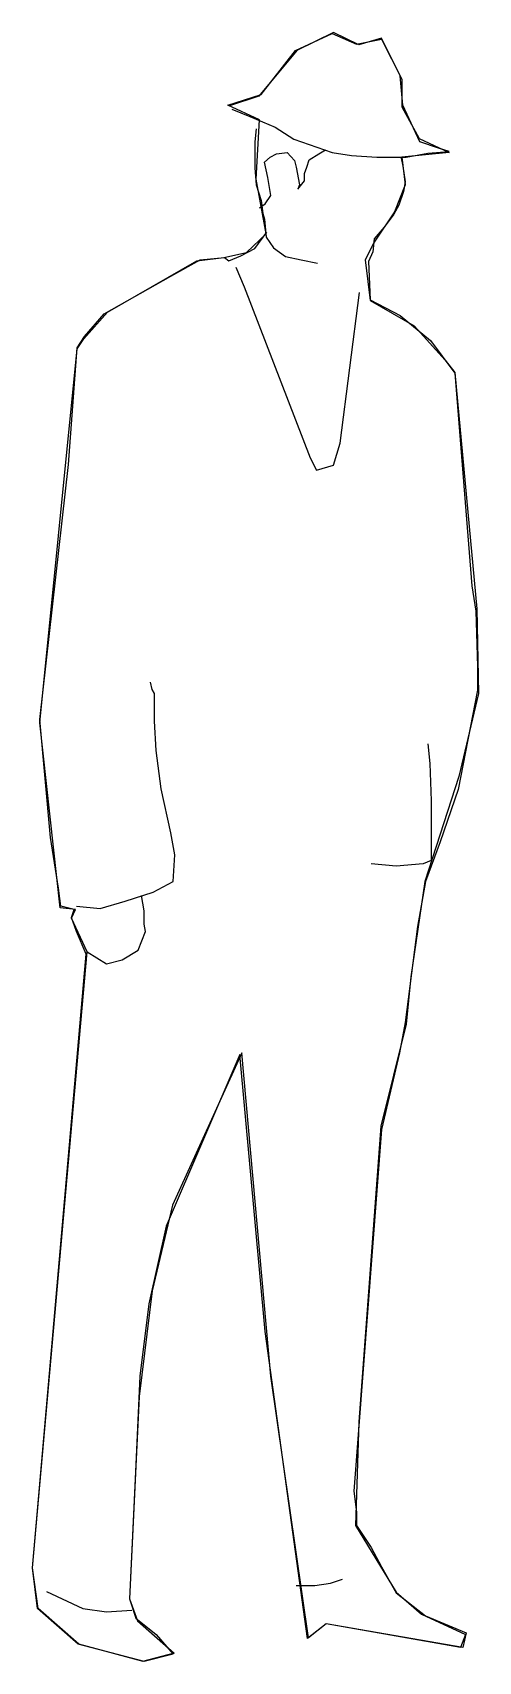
# Model space of a CAD drawing. Extents: x 11044 to 11521, y 15578 to 17317.
import ezdxf

# ---------------------------------------------------------------- set-up
doc = ezdxf.new("R2010")
doc.units = 0
doc.header["$LTSCALE"] = 1270
doc.header["$MEASUREMENT"] = 0
doc.layers.get('0').update_dxf_attribs({"linetype": 'CONTINUOUS'})

msp = doc.modelspace()

# ---------------------------------------------------------------- linework, layer by layer
at = {"linetype": 'CONTINUOUS'}
for p, q in [((11325.3, 17298.2), (11364.5, 17316.5)), ((11366.2, 17317.3), (11327, 17298.2)), ((11364.5, 17316.5), (11390.6, 17305.1)), ((11393.2, 17304.3), (11366.2, 17317.3)), ((11390.6, 17305.1), (11417.5, 17310.4)), ((11417.5, 17311.2), (11393.2, 17304.3)), ((11437.5, 17271.2), (11417.5, 17311.2)), ((11417.5, 17310.4), (11439.3, 17267.7)), ((11327, 17298.2), (11286.2, 17249.5)), ((11288.8, 17251.2), (11325.3, 17298.2)), ((11440.1, 17239.9), (11437.5, 17271.2)), ((11439.3, 17267.7), (11439.3, 17238.2)), ((11253.1, 17239.9), (11288.8, 17251.2)), ((11287, 17224.2), (11253.1, 17239.9)), ((11286.2, 17249.5), (11254.8, 17239)), ((11257.4, 17235.5), (11276.6, 17227.7)), ((11439.3, 17238.2), (11457.5, 17204.2)), ((11458.4, 17200.7), (11440.1, 17239.9)), ((11276.6, 17227.7), (11303.6, 17216.4)), ((11283.5, 17160.7), (11287, 17224.2)), ((11283.5, 17214.7), (11281.8, 17200.7)), ((11281.8, 17200.7), (11281.8, 17188.6)), ((11303.6, 17216.4), (11323.6, 17203.4)), ((11323.6, 17203.4), (11364.5, 17189.4)), ((11457.5, 17204.2), (11489.7, 17189.4)), ((11478.4, 17193.8), (11458.4, 17200.7)), ((11281.8, 17188.6), (11281.8, 17172.9)), ((11292.2, 17179), (11298.3, 17184.2)), ((11298.3, 17184.2), (11305.3, 17187.7)), ((11305.3, 17187.7), (11316.6, 17189.4)), ((11316.6, 17189.4), (11324.4, 17180.7)), ((11340.1, 17181.6), (11350.5, 17187.7)), ((11350.5, 17187.7), (11357.5, 17192)), ((11364.5, 17189.4), (11385.3, 17186)), ((11385.3, 17186), (11412.3, 17184.2)), ((11412.3, 17184.2), (11443.6, 17184.2)), ((11438.4, 17183.3), (11440.1, 17174.6)), ((11489.7, 17189.4), (11439.3, 17184.2)), ((11439.3, 17184.2), (11442.8, 17154.6)), ((11443.6, 17184.2), (11467.1, 17188.6)), ((11467.1, 17188.6), (11489.7, 17190.3)), ((11489.7, 17190.3), (11478.4, 17193.8)), ((11281.8, 17172.9), (11283.5, 17154.6)), ((11295.7, 17162.5), (11292.2, 17179)), ((11324.4, 17180.7), (11326.2, 17173.8)), ((11326.2, 17173.8), (11329.7, 17154.6)), ((11334.9, 17166.8), (11337.5, 17173.8)), ((11334.9, 17159), (11334.9, 17166.8)), ((11337.5, 17173.8), (11340.1, 17181.6)), ((11440.1, 17174.6), (11442.8, 17158.1)), ((11294, 17102.4), (11283.5, 17160.7)), ((11283.5, 17154.6), (11288.8, 17138.1)), ((11299.2, 17143.3), (11295.7, 17162.5)), ((11327.9, 17150.3), (11334.9, 17159)), ((11329.7, 17154.6), (11327.9, 17150.3)), ((11442.8, 17154.6), (11431.4, 17125.9)), ((11442.8, 17158.1), (11441, 17147.7)), ((11287, 17130.3), (11293.1, 17134.6)), ((11288.8, 17138.1), (11290.5, 17124.2)), ((11293.1, 17134.6), (11299.2, 17143.3)), ((11435.8, 17132.9), (11430.6, 17123.3)), ((11441, 17147.7), (11435.8, 17132.9)), ((11290.5, 17124.2), (11292.2, 17118.1)), ((11292.2, 17118.1), (11294, 17099)), ((11431.4, 17125.9), (11409.7, 17093.7)), ((11430.6, 17123.3), (11420.1, 17109.4)), ((11273.1, 17082.4), (11294, 17102.4)), ((11281.8, 17086.8), (11294.9, 17104.2)), ((11294, 17099), (11301.8, 17087.6)), ((11409.7, 17097.2), (11408, 17083.3)), ((11420.1, 17109.4), (11409.7, 17097.2)), ((11248.7, 17077.2), (11273.1, 17082.4)), ((11254, 17073.7), (11267, 17078.9)), ((11267, 17078.9), (11281.8, 17086.8)), ((11301.8, 17087.6), (11314.9, 17078.1)), ((11409.7, 17093.7), (11400.1, 17074.6)), ((11408, 17083.3), (11403.6, 17072.9)), ((11124.3, 17018.9), (11220, 17073.7)), ((11192.2, 17057.2), (11223.5, 17074.6)), ((11220, 17073.7), (11248.7, 17077.2)), ((11223.5, 17074.6), (11249.6, 17077.2)), ((11249.6, 17077.2), (11254, 17073.7)), ((11261.8, 17066.8), (11270.5, 17045.9)), ((11314.9, 17078.1), (11331.4, 17074.6)), ((11331.4, 17074.6), (11348.8, 17071.1)), ((11400.1, 17074.6), (11405.3, 17031.1)), ((11403.6, 17072.9), (11405.3, 17032)), ((11120.9, 17017.2), (11192.2, 17057.2)), ((11270.5, 17045.9), (11341, 16863.2)), ((11373.2, 16878.8), (11394, 17039.8)), ((11405.3, 17032), (11437.5, 17015.4)), ((11405.3, 17031.1), (11452.3, 17004.1)), ((11099.1, 16990.2), (11124.3, 17018.9)), ((11100, 16992.8), (11120.9, 17017.2)), ((11437.5, 17015.4), (11469.7, 16988.5)), ((11092.1, 16980.6), (11100, 16992.8)), ((11452.3, 17004.1), (11485.4, 16967.6)), ((11052.1, 16580.4), (11092.1, 16979.8)), ((11082.6, 16856.2), (11092.1, 16980.6)), ((11092.1, 16979.8), (11099.1, 16990.2)), ((11469.7, 16988.5), (11495.8, 16953.7)), ((11485.4, 16967.6), (11495.8, 16954.5)), ((11495.8, 16954.5), (11519.3, 16702.2)), ((11495.8, 16953.7), (11514.1, 16726.6)), ((11366.2, 16855.4), (11373.2, 16878.8)), ((11052.1, 16583.9), (11082.6, 16856.2)), ((11341, 16863.2), (11347.9, 16850.1)), ((11347.9, 16850.1), (11366.2, 16855.4)), ((11514.1, 16726.6), (11518.4, 16699.6)), ((11518.4, 16699.6), (11520.2, 16640.5)), ((11519.3, 16702.2), (11521.1, 16611.8)), ((11520.2, 16640.5), (11520.2, 16615.2)), ((11172.2, 16616.1), (11170.4, 16623.9)), ((11174.8, 16611.8), (11172.2, 16616.1)), ((11174.8, 16582.2), (11174.8, 16611.8)), ((11520.2, 16615.2), (11499.3, 16509.1)), ((11521.1, 16611.8), (11500.2, 16523)), ((11063.4, 16457.8), (11052.1, 16583.9)), ((11073.9, 16382.9), (11052.1, 16580.4)), ((11176.5, 16550.9), (11174.8, 16582.2)), ((11467.1, 16557.8), (11468.9, 16536.9)), ((11181.8, 16510), (11176.5, 16550.9)), ((11500.2, 16523), (11463.6, 16410.8)), ((11468.9, 16536.9), (11470.6, 16496.9)), ((11192.2, 16463), (11181.8, 16510)), ((11499.3, 16509.1), (11480.2, 16453.4)), ((11470.6, 16496.9), (11470.6, 16454.3)), ((11072.1, 16403.8), (11063.4, 16457.8)), ((11196.5, 16439.5), (11192.2, 16463)), ((11480.2, 16453.4), (11464.5, 16410.8)), ((11470.6, 16454.3), (11470.6, 16433.4)), ((11194.8, 16410.8), (11196.5, 16439.5)), ((11433.2, 16427.3), (11406.2, 16429.9)), ((11461.9, 16429.9), (11433.2, 16427.3)), ((11470.6, 16433.4), (11461.9, 16429.9)), ((11074.7, 16384.7), (11072.1, 16403.8)), ((11173.1, 16399.5), (11194.8, 16410.8)), ((11463.6, 16410.8), (11448.8, 16309)), ((11464.5, 16410.8), (11455.8, 16362.9)), ((11090.4, 16381.2), (11073.9, 16382.9)), ((11088.7, 16381.2), (11074.7, 16384.7)), ((11091.3, 16384.7), (11116.5, 16382.1)), ((11116.5, 16382.1), (11143.5, 16389.9)), ((11143.5, 16389.9), (11173.1, 16399.5)), ((11163.5, 16379.5), (11160.9, 16396)), ((11086.1, 16372.5), (11088.7, 16381.2)), ((11086.1, 16371.6), (11090.4, 16381.2)), ((11091.3, 16357.7), (11086.1, 16372.5)), ((11102.6, 16336), (11086.1, 16371.6)), ((11163.5, 16365.5), (11163.5, 16379.5)), ((11165.2, 16357.7), (11163.5, 16365.5)), ((11101.7, 16333.4), (11091.3, 16357.7)), ((11157.4, 16337.7), (11165.2, 16357.7)), ((11455.8, 16362.9), (11442.8, 16260.3)), ((11044.3, 15678.2), (11102.6, 16336)), ((11044.3, 15678.2), (11101.7, 16333.4)), ((11102.6, 16336), (11123.5, 16322.9)), ((11140, 16327.3), (11157.4, 16337.7)), ((11123.5, 16322.9), (11140, 16327.3)), ((11448.8, 16309), (11443.6, 16258.5)), ((11443.6, 16258.5), (11416.7, 16149.8)), ((11442.8, 16260.3), (11436.7, 16228.1)), ((11266.1, 16226.3), (11187, 16042.8)), ((11267.9, 16228.1), (11193.9, 16065.4)), ((11293.1, 15930.5), (11266.1, 16226.3)), ((11299.2, 15882.7), (11267.9, 16228.1)), ((11436.7, 16228.1), (11417.5, 16146.3)), ((11417.5, 16146.3), (11387.9, 15760)), ((11416.7, 16149.8), (11393.2, 15834)), ((11193.9, 16065.4), (11172.2, 15974)), ((11187, 16042.8), (11168.7, 15960.1)), ((11172.2, 15974), (11158.3, 15860.9)), ((11168.7, 15960.1), (11159.1, 15882.7)), ((11338.4, 15602.6), (11293.1, 15930.5)), ((11159.1, 15882.7), (11153.9, 15773.1)), ((11339.2, 15603.4), (11299.2, 15882.7)), ((11158.3, 15860.9), (11147.8, 15645.2)), ((11393.2, 15834), (11389.7, 15723.5)), ((11153.9, 15773.1), (11147.8, 15645.2)), ((11387.9, 15760), (11390.6, 15737.4)), ((11389.7, 15723.5), (11433.2, 15652.1)), ((11390.6, 15737.4), (11390.6, 15723.5)), ((11390.6, 15723.5), (11406.2, 15700)), ((11406.2, 15700), (11417.5, 15679.1)), ((11049.5, 15634.7), (11044.3, 15678.2)), ((11050.4, 15634.7), (11044.3, 15678.2)), ((11417.5, 15679.1), (11433.2, 15651.3)), ((11059.1, 15653), (11098.2, 15634.7)), ((11326.2, 15659.1), (11346.2, 15659.1)), ((11346.2, 15659.1), (11362.7, 15661.7)), ((11362.7, 15661.7), (11375.8, 15666.1)), ((11147.8, 15645.2), (11154.8, 15624.3)), ((11147.8, 15645.2), (11156.5, 15621.7)), ((11433.2, 15652.1), (11460.2, 15628.7)), ((11433.2, 15651.3), (11464.5, 15626.9)), ((11093, 15596.5), (11049.5, 15634.7)), ((11093.9, 15596.5), (11050.4, 15634.7)), ((11098.2, 15634.7), (11123.5, 15631.3)), ((11123.5, 15631.3), (11150.4, 15633)), ((11154.8, 15624.3), (11176.5, 15606.9)), ((11156.5, 15621.7), (11195.7, 15586.9)), ((11358.4, 15618.2), (11338.4, 15602.6)), ((11358.4, 15618.2), (11339.2, 15603.4)), ((11504.5, 15593), (11358.4, 15618.2)), ((11501.9, 15593), (11358.4, 15618.2)), ((11460.2, 15628.7), (11507.1, 15606.9)), ((11464.5, 15626.9), (11508, 15608.6)), ((11176.5, 15606.9), (11194.8, 15586)), ((11507.1, 15606.9), (11501.9, 15593)), ((11508, 15608.6), (11504.5, 15593)), ((11163.5, 15578.2), (11093, 15596.5)), ((11162.6, 15578.2), (11093.9, 15596.5)), ((11195.7, 15586.9), (11161.7, 15578.2)), ((11194.8, 15586), (11163.5, 15578.2))]:
    msp.add_line(p, q, dxfattribs=at)

doc.saveas('drawing.dxf')
